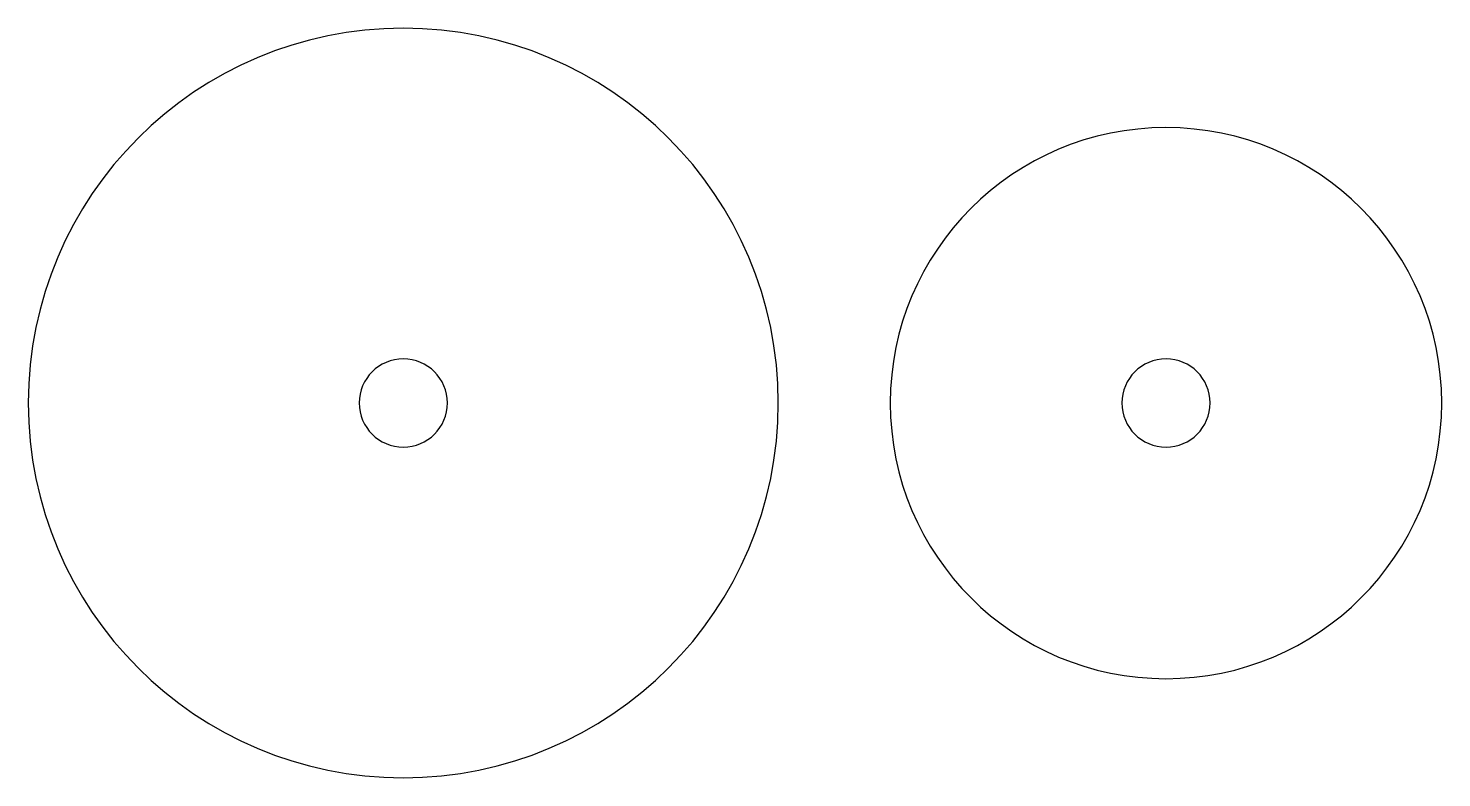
# Model space of a CAD drawing. Extents: x 0 to 64.1, y 0 to 34.
import ezdxf

# ---------------------------------------------------------------- set-up
doc = ezdxf.new("R2010")
doc.units = 0
doc.layers.add('LAYER_1', color=7, linetype='CONTINUOUS')

msp = doc.modelspace()

# ---------------------------------------------------------------- linework, layer by layer
at = {"layer": 'LAYER_1', "color": 250}
for points in [[(34, 17.001), (34, 7.611), (26.39, 0), (17, 0), (7.611, 0), (0, 7.611), (0, 17.001), (0, 26.389), (7.611, 34.001), (17, 34.001), (26.39, 34.001), (34, 26.389), (34, 17.001)], [(64.075, 16.994), (64.075, 10.091), (58.478, 4.494), (51.575, 4.494), (44.672, 4.494), (39.075, 10.091), (39.075, 16.994), (39.075, 23.898), (44.672, 29.494), (51.575, 29.494), (58.478, 29.494), (64.075, 23.898), (64.075, 16.994)], [(19, 17.001), (19, 15.896), (18.105, 15), (17, 15), (15.896, 15), (15, 15.896), (15, 17.001), (15, 18.105), (15.896, 19), (17, 19), (18.105, 19), (19, 18.105), (19, 17.001)], [(53.576, 17.001), (53.576, 15.896), (52.681, 15), (51.576, 15), (50.471, 15), (49.576, 15.896), (49.576, 17.001), (49.576, 18.105), (50.471, 19), (51.576, 19), (52.681, 19), (53.576, 18.105), (53.576, 17.001)]]:
    msp.add_open_spline(points, degree=3, knots=[0, 0, 0, 0, 1, 1, 1, 2, 2, 2, 3, 3, 3, 4, 4, 4, 4], dxfattribs=at)

doc.saveas('drawing.dxf')
